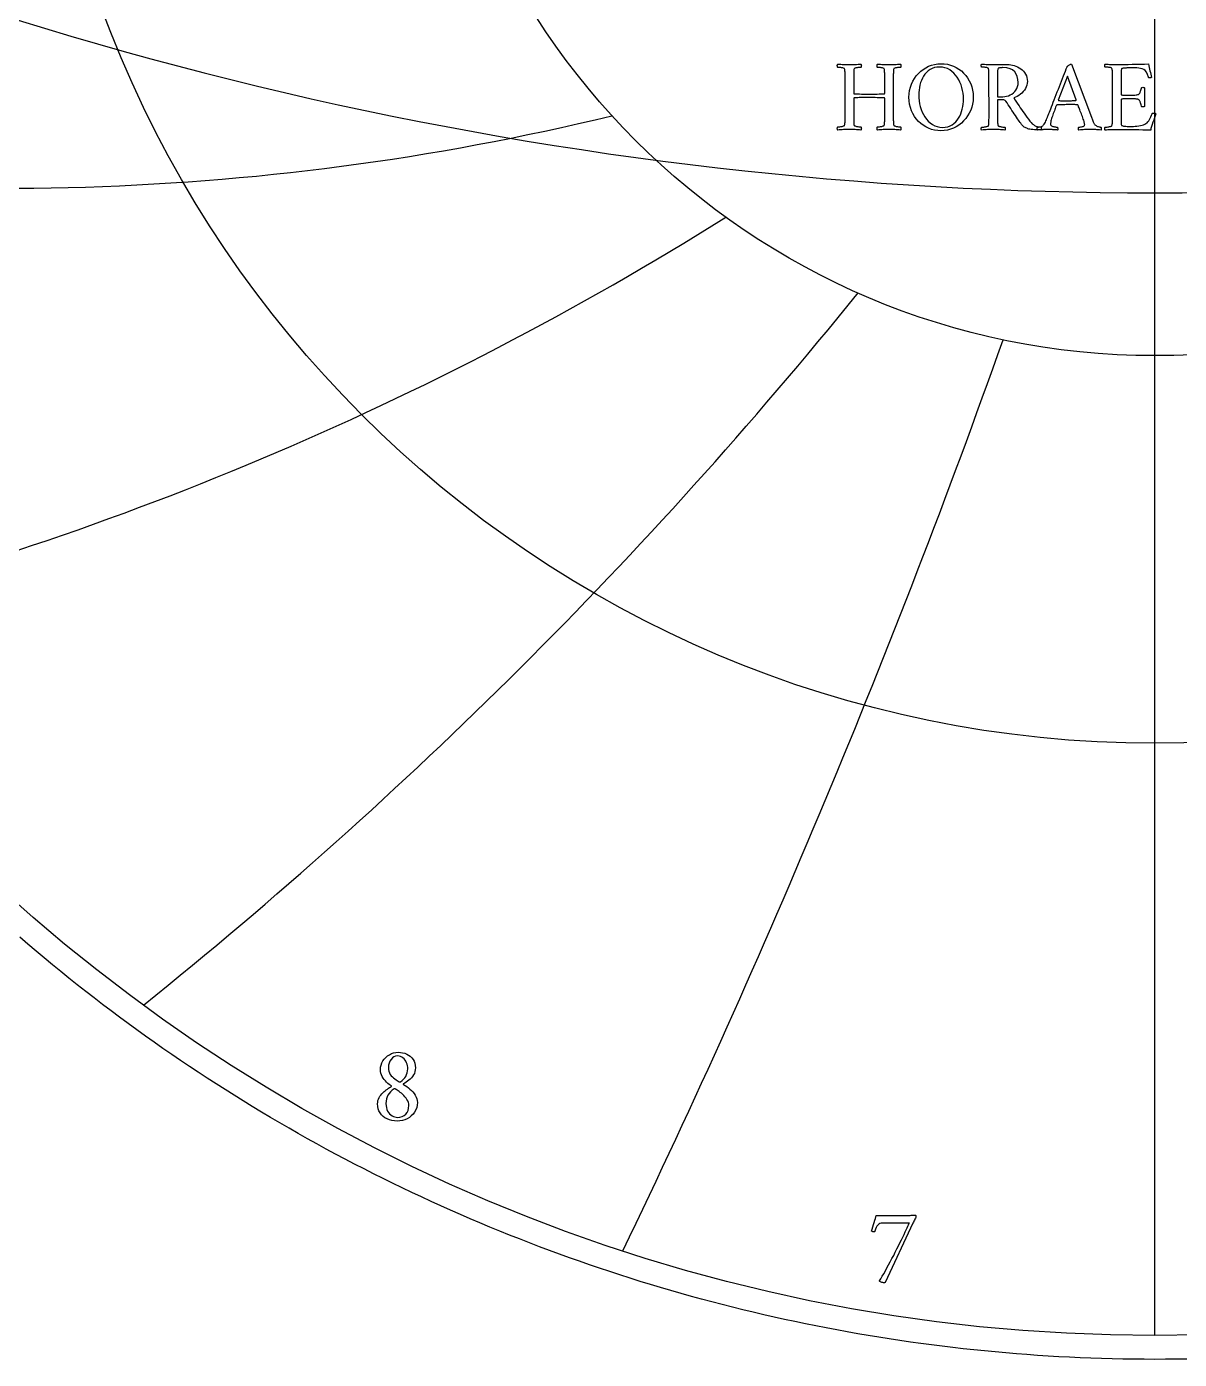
# Model space of a CAD drawing. Header units: millimetres. Extents: x -55 to 55, y -55 to 56.
# Drawn here: x -35.55 to 0.77, y -54.75 to -12.78 of the extents above; entities that cross this region are included whole.
import ezdxf

# ---------------------------------------------------------------- set-up
doc = ezdxf.new("R2010")
doc.units = ezdxf.units.MM
for name, color, linetype in [('CUT_OUTER', 1, 'Continuous'), ('ENGRAVE', 7, 'Continuous'), ('ENGRAVE_FINE', 8, 'Continuous'), ('TEXT', 5, 'Continuous')]:
    doc.layers.add(name, color=color, linetype=linetype)

msp = doc.modelspace()

# ---------------------------------------------------------------- linework, layer by layer
at = {"layer": 'CUT_OUTER'}
msp.add_lwpolyline([(1.0078, -54.7407), (0.6719, -54.7459), (0.3359, -54.749), (0, -54.75), (-0.3359, -54.749), (-0.6719, -54.7459), (-1.0078, -54.7407), (-1.3436, -54.7335), (-1.6794, -54.7242), (-2.0152, -54.7129), (-2.3509, -54.6995), (-2.6865, -54.6841), (-3.0219, -54.6665), (-3.3573, -54.647), (-3.6926, -54.6253), (-4.0277, -54.6017), (-4.3626, -54.5759), (-4.6974, -54.5481), (-5.032, -54.5183), (-5.3664, -54.4864), (-5.7007, -54.4524), (-6.0347, -54.4164), (-6.3684, -54.3784), (-6.702, -54.3383), (-7.0353, -54.2961), (-7.3683, -54.2519), (-7.701, -54.2057), (-8.0335, -54.1574), (-8.3656, -54.1071), (-8.6975, -54.0548), (-9.029, -54.0004), (-9.3602, -53.944), (-9.691, -53.8855), (-10.0214, -53.825), (-10.3515, -53.7625), (-10.6812, -53.698), (-11.0105, -53.6314), (-11.3393, -53.5629), (-11.6678, -53.4923), (-11.9958, -53.4197), (-12.3233, -53.3451), (-12.6504, -53.2685), (-12.977, -53.1898), (-13.3032, -53.1092), (-13.6288, -53.0266), (-13.9539, -52.942), (-14.2785, -52.8553), (-14.6025, -52.7667), (-14.926, -52.6761), (-15.249, -52.5836), (-15.5713, -52.489), (-15.8931, -52.3925), (-16.2143, -52.294), (-16.5348, -52.1935), (-16.8548, -52.0911), (-17.1741, -51.9867), (-17.4927, -51.8803), (-17.8107, -51.772), (-18.1281, -51.6617), (-18.4447, -51.5495), (-18.7607, -51.4354), (-19.0759, -51.3193), (-19.3905, -51.2013), (-19.7043, -51.0814), (-20.0173, -50.9595), (-20.3296, -50.8357), (-20.6412, -50.71), (-20.9519, -50.5824), (-21.2619, -50.4529), (-21.5711, -50.3215), (-21.8794, -50.1882), (-22.187, -50.053), (-22.4937, -49.9159), (-22.7995, -49.7769), (-23.1045, -49.6361), (-23.4086, -49.4934), (-23.7119, -49.3488), (-24.0142, -49.2024), (-24.3157, -49.0542), (-24.6162, -48.904), (-24.9158, -48.7521), (-25.2145, -48.5983), (-25.5122, -48.4426), (-25.809, -48.2852), (-26.1048, -48.1259), (-26.3996, -47.9648), (-26.6934, -47.802), (-26.9862, -47.6373), (-27.278, -47.4708), (-27.5687, -47.3025), (-27.8585, -47.1325), (-28.1471, -46.9606), (-28.4347, -46.787), (-28.7213, -46.6117), (-29.0067, -46.4346), (-29.2911, -46.2557), (-29.5744, -46.0751), (-29.8565, -45.8928), (-30.1376, -45.7087), (-30.4175, -45.523), (-30.6962, -45.3355), (-30.9738, -45.1463), (-31.2502, -44.9554), (-31.5255, -44.7628), (-31.7996, -44.5685), (-32.0724, -44.3725), (-32.3441, -44.1749), (-32.6145, -43.9756), (-32.8838, -43.7747), (-33.1517, -43.5721), (-33.4185, -43.3678), (-33.6839, -43.162), (-33.9481, -42.9545), (-34.2111, -42.7454), (-34.4727, -42.5346), (-34.733, -42.3223), (-34.9921, -42.1084), (-35.2498, -41.8929), (-35.5062, -41.6758), (-35.7612, -41.4572)], dxfattribs=at)
at = {"layer": 'ENGRAVE'}
for points in [[(0, -54), (0, 54)], [(0, -54), (0, -23.1383)]]:
    msp.add_lwpolyline(points, dxfattribs=at)
for radius in [54, 35.3478, 23.1383]:
    msp.add_circle((0, 0), radius, dxfattribs=at)
for centre, radius, start, end in [((-36.1371, 62.5913), 80.4551, 259.026824, 283.6824), ((-67.9106, 67.9106), 102.3385, 283.613701, 302.105382), ((-124.4589, 71.8564), 147.996, 308.729876, 321.057664), ((-277.2301, 74.2836), 289.1782, 334.253386, 340.41728)]:
    msp.add_arc(centre, radius, start, end, dxfattribs=at)
at = {"layer": 'ENGRAVE_FINE'}
msp.add_arc((0, 102.5834), 120.594, 243.541053, 296.458947, dxfattribs=at)
at = {"layer": 'TEXT'}
for points in [[(-9.6222, -13.972), (-9.5762, -13.9717), (-9.5307, -13.9708), (-9.4859, -13.9693), (-9.4417, -13.9672), (-9.3973, -13.9649), (-9.3519, -13.9628), (-9.3055, -13.9609), (-9.2581, -13.9592), (-9.2526, -13.9671), (-9.2489, -13.978), (-9.247, -13.9918), (-9.2469, -14.0087), (-9.2482, -14.0256), (-9.2505, -14.0394), (-9.2538, -14.0503), (-9.2581, -14.0582), (-9.2697, -14.0585), (-9.2852, -14.0594), (-9.3048, -14.0609), (-9.3284, -14.063), (-9.3535, -14.0657), (-9.3779, -14.069), (-9.4014, -14.0729), (-9.4242, -14.0774), (-9.4441, -14.0828), (-9.4593, -14.0893), (-9.4697, -14.0971), (-9.4753, -14.1061), (-9.4795, -14.1233), (-9.4828, -14.1428), (-9.4851, -14.1648), (-9.4864, -14.1891), (-9.4871, -14.2153), (-9.4876, -14.2426), (-9.4879, -14.2712), (-9.488, -14.3009), (-9.488, -14.3057), (-9.488, -14.3105), (-9.488, -14.3153), (-9.488, -14.3201), (-9.488, -14.3249), (-9.488, -14.3297), (-9.488, -14.3345), (-9.488, -14.3392), (-9.488, -14.8853), (-9.4878, -14.8868), (-9.4872, -14.8881), (-9.4862, -14.8892), (-9.4848, -14.8901), (-9.4834, -14.8908), (-9.4824, -14.8913), (-9.4818, -14.8916), (-9.4816, -14.8917), (-9.4238, -14.8933), (-9.3651, -14.8949), (-9.3056, -14.8965), (-9.2453, -14.8981), (-9.184, -14.8995), (-9.1216, -14.9005), (-9.0579, -14.9011), (-8.993, -14.9013), (-8.936, -14.9011), (-8.8769, -14.9005), (-8.8155, -14.8995), (-8.7519, -14.8981), (-8.6887, -14.8965), (-8.6286, -14.8949), (-8.5714, -14.8933), (-8.5172, -14.8917), (-8.517, -14.8915), (-8.5164, -14.8909), (-8.5154, -14.8899), (-8.514, -14.8885), (-8.5126, -14.8869), (-8.5116, -14.8853), (-8.511, -14.8837), (-8.5108, -14.8821), (-8.5108, -14.3392), (-8.5109, -14.3046), (-8.5112, -14.271), (-8.5117, -14.2383), (-8.5124, -14.2067), (-8.5139, -14.1771), (-8.5168, -14.1504), (-8.5211, -14.1268), (-8.5268, -14.1061), (-8.5311, -14.0971), (-8.5407, -14.0893), (-8.5558, -14.0828), (-8.5763, -14.0774), (-8.5996, -14.0729), (-8.6234, -14.069), (-8.6475, -14.0657), (-8.6721, -14.063), (-8.6949, -14.0609), (-8.714, -14.0594), (-8.7293, -14.0585), (-8.7407, -14.0582), (-8.745, -14.0503), (-8.7483, -14.0394), (-8.7506, -14.0256), (-8.7519, -14.0087), (-8.7518, -13.9918), (-8.7499, -13.978), (-8.7462, -13.9671), (-8.7407, -13.9592), (-8.6931, -13.9609), (-8.6461, -13.9628), (-8.5997, -13.9649), (-8.5539, -13.9672), (-8.5085, -13.9693), (-8.4633, -13.9708), (-8.4183, -13.9717), (-8.3735, -13.972), (-8.3275, -13.9717), (-8.2821, -13.9708), (-8.2373, -13.9693), (-8.193, -13.9672), (-8.1486, -13.9649), (-8.1032, -13.9628), (-8.0568, -13.9609), (-8.0094, -13.9592), (-8.0039, -13.9671), (-8.0002, -13.978), (-7.9983, -13.9918), (-7.9982, -14.0087), (-7.9995, -14.0256), (-8.0018, -14.0394), (-8.0051, -14.0503), (-8.0094, -14.0582), (-8.0209, -14.0585), (-8.0362, -14.0594), (-8.0552, -14.0609), (-8.0781, -14.063), (-8.1025, -14.0657), (-8.1264, -14.069), (-8.1496, -14.0729), (-8.1723, -14.0774), (-8.1922, -14.0828), (-8.2074, -14.0893), (-8.2178, -14.0971), (-8.2234, -14.1061), (-8.2291, -14.1268), (-8.2334, -14.1504), (-8.2363, -14.1771), (-8.2378, -14.2067), (-8.2385, -14.2383), (-8.239, -14.271), (-8.2393, -14.3046), (-8.2394, -14.3392), (-8.2394, -15.6518), (-8.2393, -15.6863), (-8.239, -15.7197), (-8.2385, -15.7518), (-8.2378, -15.7827), (-8.2363, -15.8117), (-8.2334, -15.8378), (-8.2291, -15.8612), (-8.2234, -15.8817), (-8.2178, -15.8895), (-8.2074, -15.8969), (-8.1922, -15.9039), (-8.1723, -15.9105), (-8.1496, -15.9164), (-8.1264, -15.9212), (-8.1025, -15.9251), (-8.0781, -15.928), (-8.0552, -15.9301), (-8.0362, -15.9316), (-8.0209, -15.9325), (-8.0094, -15.9328), (-8.0051, -15.9407), (-8.0018, -15.9516), (-7.9995, -15.9655), (-7.9982, -15.9823), (-7.9983, -15.9992), (-8.0002, -16.0131), (-8.0039, -16.0239), (-8.0094, -16.0318), (-8.0568, -16.0287), (-8.1032, -16.0258), (-8.1486, -16.0231), (-8.193, -16.0206), (-8.2373, -16.0185), (-8.2821, -16.0171), (-8.3275, -16.0162), (-8.3735, -16.0159), (-8.4183, -16.0162), (-8.4633, -16.0171), (-8.5085, -16.0185), (-8.5539, -16.0206), (-8.5997, -16.0231), (-8.6461, -16.0258), (-8.6931, -16.0287), (-8.7407, -16.0318), (-8.7462, -16.0239), (-8.7499, -16.0131), (-8.7518, -15.9992), (-8.7519, -15.9823), (-8.7506, -15.9655), (-8.7483, -15.9516), (-8.745, -15.9407), (-8.7407, -15.9328), (-8.7293, -15.9325), (-8.714, -15.9316), (-8.6949, -15.9301), (-8.6721, -15.928), (-8.6475, -15.9251), (-8.6234, -15.9212), (-8.5996, -15.9164), (-8.5763, -15.9105), (-8.5558, -15.9039), (-8.5407, -15.8969), (-8.5311, -15.8895), (-8.5268, -15.8817), (-8.5211, -15.8612), (-8.5168, -15.8378), (-8.5139, -15.8117), (-8.5124, -15.7827), (-8.5117, -15.7518), (-8.5112, -15.7197), (-8.5109, -15.6863), (-8.5108, -15.6518), (-8.5108, -15.0322), (-8.511, -15.0293), (-8.5116, -15.0271), (-8.5126, -15.0254), (-8.514, -15.0243), (-8.5154, -15.0236), (-8.5164, -15.0231), (-8.517, -15.0228), (-8.5172, -15.0227), (-8.5724, -15.021), (-8.6294, -15.0191), (-8.6881, -15.017), (-8.7487, -15.0147), (-8.8101, -15.0126), (-8.8713, -15.0111), (-8.9323, -15.0102), (-8.993, -15.0099), (-9.0944, -15.0101), (-9.1815, -15.0107), (-9.2541, -15.0117), (-9.3124, -15.0131), (-9.3591, -15.0147), (-9.397, -15.0163), (-9.4262, -15.0179), (-9.4465, -15.0195), (-9.4609, -15.0211), (-9.4721, -15.0227), (-9.48, -15.0243), (-9.4848, -15.0259), (-9.4862, -15.0274), (-9.4872, -15.0286), (-9.4878, -15.0297), (-9.488, -15.0306), (-9.488, -15.0313), (-9.488, -15.0318), (-9.488, -15.0321), (-9.488, -15.0322), (-9.488, -15.6518), (-9.488, -15.6566), (-9.488, -15.6614), (-9.488, -15.6662), (-9.488, -15.671), (-9.488, -15.6757), (-9.488, -15.6805), (-9.488, -15.6853), (-9.488, -15.6901), (-9.4879, -15.7198), (-9.4876, -15.748), (-9.4871, -15.7748), (-9.4864, -15.8003), (-9.4851, -15.8239), (-9.4828, -15.8454), (-9.4795, -15.8647), (-9.4753, -15.8817), (-9.4697, -15.8895), (-9.4593, -15.8969), (-9.4441, -15.9039), (-9.4242, -15.9105), (-9.4014, -15.9164), (-9.3779, -15.9212), (-9.3535, -15.9251), (-9.3284, -15.928), (-9.3048, -15.9301), (-9.2852, -15.9316), (-9.2697, -15.9325), (-9.2581, -15.9328), (-9.2538, -15.9407), (-9.2505, -15.9516), (-9.2482, -15.9655), (-9.2469, -15.9823), (-9.247, -15.9992), (-9.2489, -16.0131), (-9.2526, -16.0239), (-9.2581, -16.0318), (-9.3055, -16.0287), (-9.3519, -16.0258), (-9.3973, -16.0231), (-9.4417, -16.0206), (-9.4859, -16.0185), (-9.5307, -16.0171), (-9.5762, -16.0162), (-9.6222, -16.0159), (-9.6671, -16.0162), (-9.7124, -16.0171), (-9.7581, -16.0185), (-9.8042, -16.0206), (-9.8507, -16.0231), (-9.8976, -16.0258), (-9.9449, -16.0287), (-9.9926, -16.0318), (-9.9981, -16.0239), (-10.0018, -16.0131), (-10.0037, -15.9992), (-10.0038, -15.9823), (-10.0025, -15.9655), (-10.0002, -15.9516), (-9.9969, -15.9407), (-9.9926, -15.9328), (-9.981, -15.9325), (-9.9655, -15.9316), (-9.9459, -15.9301), (-9.9224, -15.928), (-9.8971, -15.9251), (-9.8725, -15.9212), (-9.8484, -15.9164), (-9.825, -15.9105), (-9.8045, -15.9039), (-9.7894, -15.8969), (-9.7797, -15.8895), (-9.7755, -15.8817), (-9.7698, -15.8612), (-9.7655, -15.8378), (-9.7626, -15.8117), (-9.7611, -15.7827), (-9.7604, -15.7518), (-9.7599, -15.7197), (-9.7596, -15.6863), (-9.7595, -15.6518), (-9.7595, -14.3392), (-9.7596, -14.3046), (-9.7599, -14.271), (-9.7604, -14.2383), (-9.7611, -14.2067), (-9.7626, -14.1771), (-9.7655, -14.1504), (-9.7698, -14.1268), (-9.7755, -14.1061), (-9.7797, -14.0971), (-9.7894, -14.0893), (-9.8045, -14.0828), (-9.825, -14.0774), (-9.8484, -14.0729), (-9.8725, -14.069), (-9.8971, -14.0657), (-9.9224, -14.063), (-9.9459, -14.0609), (-9.9655, -14.0594), (-9.981, -14.0585), (-9.9926, -14.0582), (-9.9969, -14.0503), (-10.0002, -14.0394), (-10.0025, -14.0256), (-10.0038, -14.0087), (-10.0037, -13.9918), (-10.0018, -13.978), (-9.9981, -13.9671), (-9.9926, -13.9592), (-9.9449, -13.9609), (-9.8976, -13.9628), (-9.8507, -13.9649), (-9.8042, -13.9672), (-9.7581, -13.9693), (-9.7124, -13.9708), (-9.6671, -13.9717), (-9.6222, -13.972)], [(-6.7384, -13.9432), (-6.6361, -13.948), (-6.5368, -13.9624), (-6.4405, -13.9864), (-6.3472, -14.0199), (-6.2581, -14.0623), (-6.1743, -14.1129), (-6.096, -14.1717), (-6.023, -14.2386), (-5.9565, -14.3129), (-5.8973, -14.3935), (-5.8455, -14.4806), (-5.8011, -14.574), (-5.7655, -14.6731), (-5.74, -14.7772), (-5.7247, -14.8862), (-5.7196, -15.0003), (-5.7247, -15.1086), (-5.74, -15.2131), (-5.7655, -15.3138), (-5.8011, -15.4107), (-5.8455, -15.5029), (-5.8973, -15.5895), (-5.9565, -15.6706), (-6.023, -15.746), (-6.096, -15.8147), (-6.1743, -15.8753), (-6.2581, -15.928), (-6.3472, -15.9727), (-6.4405, -16.0084), (-6.5368, -16.0338), (-6.6361, -16.0491), (-6.7384, -16.0542), (-6.8393, -16.0494), (-6.9376, -16.035), (-7.0333, -16.0111), (-7.1264, -15.9775), (-7.2154, -15.9351), (-7.2989, -15.8845), (-7.3767, -15.8257), (-7.449, -15.7588), (-7.5147, -15.6845), (-7.5731, -15.6039), (-7.6241, -15.5169), (-7.6677, -15.4235), (-7.7026, -15.3246), (-7.7276, -15.2211), (-7.7426, -15.113), (-7.7475, -15.0003), (-7.7426, -14.8919), (-7.7276, -14.7871), (-7.7026, -14.6859), (-7.6677, -14.5883), (-7.6241, -14.4954), (-7.5731, -14.4083), (-7.5147, -14.327), (-7.449, -14.2514), (-7.3767, -14.1828), (-7.2989, -14.1221), (-7.2154, -14.0694), (-7.1264, -14.0247), (-7.0333, -13.989), (-6.9376, -13.9636), (-6.8393, -13.9483), (-6.7384, -13.9432)], [(-6.7831, -14.0486), (-6.8677, -14.0535), (-6.946, -14.0682), (-7.0178, -14.0926), (-7.0833, -14.1269), (-7.1427, -14.1691), (-7.1963, -14.2175), (-7.2441, -14.2721), (-7.2861, -14.3329), (-7.3226, -14.3985), (-7.3539, -14.4678), (-7.3801, -14.5406), (-7.401, -14.6171), (-7.4171, -14.6953), (-7.4286, -14.7736), (-7.4355, -14.8518), (-7.4378, -14.93), (-7.4347, -15.021), (-7.4254, -15.1117), (-7.4099, -15.2022), (-7.3883, -15.2925), (-7.3606, -15.3807), (-7.3272, -15.465), (-7.288, -15.5452), (-7.243, -15.6215), (-7.1924, -15.692), (-7.1364, -15.7552), (-7.075, -15.811), (-7.0082, -15.8594), (-6.9361, -15.8985), (-6.8585, -15.9264), (-6.7756, -15.9432), (-6.6873, -15.9488), (-6.6027, -15.9439), (-6.5244, -15.9292), (-6.4526, -15.9048), (-6.3871, -15.8705), (-6.3276, -15.8281), (-6.2737, -15.7791), (-6.2254, -15.7235), (-6.1827, -15.6614), (-6.1455, -15.5942), (-6.1136, -15.5236), (-6.0872, -15.4497), (-6.0661, -15.3724), (-6.0501, -15.2934), (-6.0386, -15.2147), (-6.0317, -15.1361), (-6.0294, -15.0578), (-6.0325, -14.967), (-6.0418, -14.8766), (-6.0573, -14.7865), (-6.0789, -14.6969), (-6.1067, -14.6095), (-6.1404, -14.5261), (-6.1801, -14.4466), (-6.2258, -14.3712), (-6.2771, -14.3014), (-6.3336, -14.239), (-6.3953, -14.1841), (-6.4621, -14.1365), (-6.5343, -14.098), (-6.6118, -14.0706), (-6.6948, -14.0541), (-6.7831, -14.0486)], [(-4.6466, -13.9656), (-4.5935, -13.9678), (-4.5396, -13.9744), (-4.4849, -13.9854), (-4.4295, -14.0007), (-4.3747, -14.0203), (-4.3221, -14.0438), (-4.2717, -14.0714), (-4.2235, -14.1029), (-4.1787, -14.1385), (-4.1384, -14.1784), (-4.1028, -14.2224), (-4.0718, -14.2706), (-4.0466, -14.323), (-4.0287, -14.3796), (-4.0179, -14.4403), (-4.0143, -14.5053), (-4.0182, -14.5608), (-4.0299, -14.6155), (-4.0493, -14.6694), (-4.0766, -14.7225), (-4.1099, -14.7736), (-4.1476, -14.8215), (-4.1897, -14.8662), (-4.2362, -14.9077), (-4.2854, -14.9448), (-4.3356, -14.9764), (-4.3868, -15.0023), (-4.439, -15.0227), (-4.3979, -15.0899), (-4.3576, -15.1544), (-4.3181, -15.2161), (-4.2794, -15.275), (-4.2406, -15.3323), (-4.2011, -15.3895), (-4.1608, -15.4465), (-4.1197, -15.5033), (-4.077, -15.5615), (-4.0319, -15.6226), (-3.9844, -15.6868), (-3.9345, -15.754), (-3.9002, -15.7959), (-3.8646, -15.8322), (-3.8276, -15.863), (-3.7891, -15.8881), (-3.7469, -15.9083), (-3.6985, -15.924), (-3.6439, -15.9354), (-3.5832, -15.9424), (-3.578, -15.9502), (-3.5752, -15.9608), (-3.5748, -15.9741), (-3.5768, -15.9903), (-3.5798, -16.0061), (-3.5824, -16.0182), (-3.5846, -16.0268), (-3.5864, -16.0318), (-3.6613, -16.0311), (-3.7297, -16.029), (-3.7914, -16.0255), (-3.8466, -16.0206), (-3.895, -16.0148), (-3.9364, -16.0083), (-3.9709, -16.0012), (-3.9983, -15.9935), (-4.0159, -15.9862), (-4.0366, -15.9771), (-4.0606, -15.9663), (-4.0877, -15.9536), (-4.1163, -15.9373), (-4.1444, -15.9157), (-4.1722, -15.8886), (-4.1995, -15.8562), (-4.2111, -15.8404), (-4.2267, -15.8187), (-4.2462, -15.7909), (-4.2698, -15.7572), (-4.2965, -15.7185), (-4.3257, -15.6757), (-4.3572, -15.629), (-4.3911, -15.5783), (-4.4269, -15.5247), (-4.4638, -15.4694), (-4.5019, -15.4122), (-4.5412, -15.3532), (-4.5807, -15.2936), (-4.6195, -15.2346), (-4.6574, -15.1763), (-4.6945, -15.1185), (-4.7101, -15.1017), (-4.7312, -15.0897), (-4.758, -15.0825), (-4.7903, -15.0801), (-4.9532, -15.0801), (-4.9532, -15.6614), (-4.9532, -15.6662), (-4.9532, -15.671), (-4.9532, -15.6757), (-4.9532, -15.6805), (-4.9532, -15.6853), (-4.9532, -15.6901), (-4.9532, -15.6949), (-4.9532, -15.6997), (-4.9531, -15.7293), (-4.9528, -15.7576), (-4.9523, -15.7844), (-4.9516, -15.8099), (-4.9503, -15.8335), (-4.948, -15.855), (-4.9447, -15.8742), (-4.9404, -15.8913), (-4.9348, -15.8991), (-4.9245, -15.9065), (-4.9093, -15.9135), (-4.8893, -15.92), (-4.8666, -15.9259), (-4.843, -15.9308), (-4.8187, -15.9347), (-4.7935, -15.9376), (-4.77, -15.9397), (-4.7504, -15.9412), (-4.7348, -15.9421), (-4.7233, -15.9424), (-4.719, -15.95), (-4.7157, -15.96), (-4.7134, -15.9723), (-4.7121, -15.9871), (-4.7122, -16.0019), (-4.7141, -16.0143), (-4.7178, -16.0242), (-4.7233, -16.0318), (-4.7707, -16.0287), (-4.8171, -16.0258), (-4.8625, -16.0231), (-4.9069, -16.0206), (-4.9511, -16.0185), (-4.9959, -16.0171), (-5.0413, -16.0162), (-5.0873, -16.0159), (-5.1322, -16.0162), (-5.1775, -16.0171), (-5.2232, -16.0185), (-5.2694, -16.0206), (-5.3159, -16.0231), (-5.3628, -16.0258), (-5.4101, -16.0287), (-5.4578, -16.0318), (-5.4633, -16.0242), (-5.467, -16.0143), (-5.4689, -16.0019), (-5.469, -15.9871), (-5.4677, -15.9723), (-5.4654, -15.96), (-5.4621, -15.95), (-5.4578, -15.9424), (-5.4462, -15.9421), (-5.4306, -15.9412), (-5.4111, -15.9397), (-5.3875, -15.9376), (-5.3623, -15.9347), (-5.3376, -15.9308), (-5.3136, -15.9259), (-5.2901, -15.92), (-5.2697, -15.9135), (-5.2546, -15.9065), (-5.2449, -15.8991), (-5.2406, -15.8913), (-5.2349, -15.8707), (-5.2306, -15.8474), (-5.2277, -15.8212), (-5.2262, -15.7923), (-5.2255, -15.7614), (-5.225, -15.7292), (-5.2247, -15.6959), (-5.2246, -15.6614), (-5.2278, -14.3297), (-5.2279, -14.295), (-5.2282, -14.2614), (-5.2287, -14.2288), (-5.2294, -14.1971), (-5.2309, -14.1675), (-5.2338, -14.1408), (-5.2381, -14.1172), (-5.2438, -14.0965), (-5.2481, -14.0875), (-5.2578, -14.0798), (-5.2728, -14.0732), (-5.2933, -14.0678), (-5.3167, -14.0633), (-5.3404, -14.0594), (-5.3646, -14.0561), (-5.3891, -14.0534), (-5.412, -14.0513), (-5.431, -14.0498), (-5.4463, -14.0489), (-5.4578, -14.0486), (-5.4621, -14.041), (-5.4654, -14.0311), (-5.4677, -14.0187), (-5.469, -14.0039), (-5.4689, -13.9891), (-5.467, -13.9768), (-5.4633, -13.9668), (-5.4578, -13.9592), (-5.4102, -13.9609), (-5.3632, -13.9628), (-5.3168, -13.9649), (-5.271, -13.9672), (-5.2255, -13.9693), (-5.1803, -13.9708), (-5.1353, -13.9717), (-5.0905, -13.972), (-5.0433, -13.9718), (-4.9943, -13.9712), (-4.9435, -13.9702), (-4.8909, -13.9688), (-4.8355, -13.9674), (-4.7764, -13.9664), (-4.7134, -13.9658), (-4.6466, -13.9656)], [(-4.3049, -14.534), (-4.3118, -14.4364), (-4.3324, -14.348), (-4.3669, -14.2688), (-4.4151, -14.1987), (-4.4795, -14.1414), (-4.5624, -14.1005), (-4.6639, -14.076), (-4.7839, -14.0678), (-4.8002, -14.068), (-4.8203, -14.0686), (-4.8441, -14.0696), (-4.8718, -14.071), (-4.8982, -14.0738), (-4.9185, -14.079), (-4.9325, -14.0866), (-4.9404, -14.0965), (-4.9461, -14.1134), (-4.9504, -14.1353), (-4.9533, -14.1621), (-4.9548, -14.1939), (-4.9555, -14.2284), (-4.956, -14.263), (-4.9563, -14.2978), (-4.9564, -14.3329), (-4.9532, -14.9843), (-4.7871, -14.9843), (-4.7272, -14.9808), (-4.6686, -14.9704), (-4.6114, -14.9529), (-4.5556, -14.9285), (-4.503, -14.8977), (-4.4554, -14.8614), (-4.4128, -14.8195), (-4.3752, -14.772), (-4.3444, -14.7194), (-4.3225, -14.6622), (-4.3093, -14.6004), (-4.3049, -14.534)], [(-3.366, -15.5879), (-3.3641, -15.583), (-3.3584, -15.5684), (-3.3489, -15.5439), (-3.3357, -15.5097), (-3.3192, -15.4671), (-3.3001, -15.4175), (-3.2785, -15.3609), (-3.2542, -15.2973), (-3.2278, -15.2283), (-3.1995, -15.1556), (-3.1695, -15.079), (-3.1377, -14.9987), (-3.1048, -14.9159), (-3.0718, -14.8318), (-3.0386, -14.7466), (-3.0051, -14.6602), (-2.9719, -14.5741), (-2.9393, -14.4897), (-2.9072, -14.4072), (-2.8758, -14.3265), (-2.8456, -14.249), (-2.8171, -14.1764), (-2.7905, -14.1085), (-2.7656, -14.0454), (-2.7573, -14.0323), (-2.7453, -14.0183), (-2.7294, -14.0035), (-2.7097, -13.988), (-2.6895, -13.974), (-2.6718, -13.964), (-2.6567, -13.958), (-2.6443, -13.956), (-2.6414, -13.9561), (-2.6391, -13.9564), (-2.6374, -13.9569), (-2.6363, -13.9576), (-2.6352, -13.9585), (-2.6335, -13.9596), (-2.6312, -13.9609), (-2.6283, -13.9624), (-1.9928, -15.6294), (-1.9614, -15.7117), (-1.9377, -15.7731), (-1.9215, -15.8139), (-1.9129, -15.8338), (-1.9031, -15.8508), (-1.8894, -15.8666), (-1.8719, -15.8811), (-1.8507, -15.8945), (-1.8275, -15.9064), (-1.8044, -15.9165), (-1.7812, -15.9247), (-1.758, -15.9312), (-1.737, -15.9361), (-1.7201, -15.9396), (-1.7075, -15.9417), (-1.699, -15.9424), (-1.6936, -15.9515), (-1.6902, -15.9628), (-1.6888, -15.9762), (-1.6894, -15.9919), (-1.691, -16.007), (-1.6926, -16.0186), (-1.6942, -16.0269), (-1.6958, -16.0318), (-1.7409, -16.0287), (-1.7836, -16.0258), (-1.8239, -16.0231), (-1.8618, -16.0206), (-1.9004, -16.0185), (-1.9425, -16.0171), (-1.9882, -16.0162), (-2.0375, -16.0159), (-2.0895, -16.0162), (-2.1369, -16.0171), (-2.1797, -16.0185), (-2.2179, -16.0206), (-2.2561, -16.0231), (-2.299, -16.0258), (-2.3464, -16.0287), (-2.3984, -16.0318), (-2.4038, -16.0242), (-2.4075, -16.0143), (-2.4094, -16.0019), (-2.4095, -15.9871), (-2.408, -15.9723), (-2.4051, -15.96), (-2.4008, -15.95), (-2.3952, -15.9424), (-2.3788, -15.9417), (-2.3584, -15.9396), (-2.3341, -15.9361), (-2.3057, -15.9312), (-2.2778, -15.9251), (-2.2546, -15.9181), (-2.2363, -15.91), (-2.2227, -15.9009), (-2.2171, -15.8933), (-2.2131, -15.8833), (-2.2107, -15.8709), (-2.2099, -15.8562), (-2.2112, -15.8393), (-2.2151, -15.8175), (-2.2216, -15.7906), (-2.2307, -15.7588), (-2.2418, -15.7233), (-2.2542, -15.6857), (-2.2681, -15.6459), (-2.2834, -15.6039), (-2.2994, -15.5611), (-2.3153, -15.5189), (-2.3313, -15.4772), (-2.3473, -15.4362), (-2.3625, -15.3973), (-2.3764, -15.362), (-2.3889, -15.3302), (-2.4, -15.3021), (-2.409, -15.279), (-2.4155, -15.2626), (-2.4194, -15.2527), (-2.4207, -15.2494), (-2.4211, -15.249), (-2.4223, -15.2478), (-2.4243, -15.2458), (-2.4271, -15.243), (-2.4303, -15.2402), (-2.4335, -15.2382), (-2.4367, -15.237), (-2.4399, -15.2366), (-2.4652, -15.2352), (-2.4934, -15.2342), (-2.5243, -15.2336), (-2.558, -15.2334), (-2.5926, -15.2334), (-2.6259, -15.2334), (-2.658, -15.2334), (-2.689, -15.2334), (-2.697, -15.2334), (-2.7049, -15.2334), (-2.7129, -15.2334), (-2.7209, -15.2334), (-2.7287, -15.2334), (-2.7361, -15.2334), (-2.7431, -15.2334), (-2.7496, -15.2334), (-2.7958, -15.2335), (-2.8383, -15.2338), (-2.8772, -15.2343), (-2.9125, -15.235), (-2.9484, -15.2361), (-2.9892, -15.2378), (-3.0347, -15.2401), (-3.085, -15.243), (-3.0868, -15.2433), (-3.089, -15.2442), (-3.0916, -15.2457), (-3.0945, -15.2478), (-3.0973, -15.2499), (-3.0993, -15.2514), (-3.1005, -15.2523), (-3.1009, -15.2526), (-3.1024, -15.2566), (-3.1069, -15.2686), (-3.1144, -15.2885), (-3.1249, -15.3165), (-3.1375, -15.3499), (-3.1512, -15.3863), (-3.1662, -15.4257), (-3.1824, -15.4682), (-3.1986, -15.5114), (-3.2139, -15.5532), (-3.2282, -15.5936), (-3.2415, -15.6326), (-3.2545, -15.671), (-3.265, -15.7061), (-3.2729, -15.738), (-3.2782, -15.7668), (-3.2817, -15.7925), (-3.2842, -15.8155), (-3.2857, -15.8356), (-3.2862, -15.853), (-3.2831, -15.8696), (-3.2738, -15.8845), (-3.2583, -15.8976), (-3.2367, -15.9089), (-3.2117, -15.9184), (-3.1864, -15.926), (-3.1606, -15.9319), (-3.1345, -15.936), (-3.1106, -15.9388), (-3.0918, -15.9408), (-3.0779, -15.942), (-3.069, -15.9424), (-3.066, -15.9473), (-3.0634, -15.9556), (-3.0612, -15.9673), (-3.0594, -15.9823), (-3.0584, -15.998), (-3.0586, -16.0115), (-3.06, -16.0227), (-3.0626, -16.0318), (-3.0919, -16.0302), (-3.1189, -16.0286), (-3.1437, -16.027), (-3.1664, -16.0254), (-3.188, -16.0238), (-3.2095, -16.0222), (-3.2311, -16.0206), (-3.2526, -16.019), (-3.2759, -16.0177), (-3.3025, -16.0167), (-3.3326, -16.0161), (-3.366, -16.0159), (-3.3997, -16.0161), (-3.4307, -16.0167), (-3.4588, -16.0177), (-3.4842, -16.019), (-3.5081, -16.0206), (-3.5321, -16.0222), (-3.556, -16.0238), (-3.58, -16.0254), (-3.6055, -16.027), (-3.6343, -16.0286), (-3.6662, -16.0302), (-3.7013, -16.0318), (-3.7041, -16.0269), (-3.7061, -16.0186), (-3.7073, -16.007), (-3.7077, -15.9919), (-3.7073, -15.9762), (-3.7061, -15.9628), (-3.7041, -15.9515), (-3.7013, -15.9424), (-3.6845, -15.9415), (-3.6626, -15.9388), (-3.6358, -15.9343), (-3.6039, -15.928), (-3.5725, -15.9197), (-3.5468, -15.9093), (-3.527, -15.8966), (-3.5129, -15.8817), (-3.4898, -15.8505), (-3.4686, -15.8175), (-3.4491, -15.7826), (-3.4315, -15.746), (-3.4148, -15.708), (-3.3983, -15.669), (-3.3821, -15.6289), (-3.366, -15.5879)], [(-1.1976, -13.972), (-1.0846, -13.9714), (-0.966, -13.9696), (-0.8419, -13.9666), (-0.7122, -13.9624), (-0.5804, -13.9582), (-0.4503, -13.9552), (-0.3218, -13.9534), (-0.1948, -13.9528), (-0.1862, -14.0107), (-0.1764, -14.0662), (-0.1655, -14.1193), (-0.1533, -14.17), (-0.1407, -14.2199), (-0.1285, -14.2706), (-0.1168, -14.3221), (-0.1054, -14.3744), (-0.1148, -14.3814), (-0.1269, -14.3863), (-0.1419, -14.3893), (-0.1597, -14.3903), (-0.178, -14.3889), (-0.1916, -14.3847), (-0.2004, -14.3778), (-0.2044, -14.368), (-0.2325, -14.2824), (-0.2659, -14.2139), (-0.3044, -14.1626), (-0.3481, -14.1285), (-0.3964, -14.1061), (-0.4487, -14.0901), (-0.505, -14.0806), (-0.5653, -14.0774), (-0.8335, -14.0774), (-0.8451, -14.0775), (-0.8607, -14.0778), (-0.8802, -14.0783), (-0.9038, -14.079), (-0.9289, -14.0801), (-0.9533, -14.0818), (-0.9768, -14.0841), (-0.9996, -14.087), (-1.0195, -14.0907), (-1.0347, -14.0957), (-1.0451, -14.1019), (-1.0507, -14.1093), (-1.055, -14.1265), (-1.0583, -14.146), (-1.0606, -14.168), (-1.0619, -14.1923), (-1.0626, -14.2181), (-1.0631, -14.2442), (-1.0634, -14.2708), (-1.0635, -14.2977), (-1.0635, -14.3083), (-1.0635, -14.3177), (-1.0635, -14.3259), (-1.0635, -14.3329), (-1.0635, -14.9141), (-1.0609, -14.9199), (-1.0531, -14.9245), (-1.0401, -14.9279), (-1.0219, -14.93), (-1.0006, -14.9314), (-0.978, -14.9324), (-0.9543, -14.933), (-0.9293, -14.9332), (-0.7665, -14.9332), (-0.7137, -14.9328), (-0.6671, -14.9316), (-0.6266, -14.9296), (-0.5924, -14.9269), (-0.5634, -14.9227), (-0.5385, -14.9165), (-0.5179, -14.9083), (-0.5014, -14.8981), (-0.4878, -14.8855), (-0.4758, -14.8702), (-0.4655, -14.852), (-0.4567, -14.831), (-0.4485, -14.8067), (-0.4399, -14.7784), (-0.4309, -14.746), (-0.4215, -14.7097), (-0.4176, -14.6999), (-0.4088, -14.6929), (-0.3952, -14.6887), (-0.3768, -14.6873), (-0.3591, -14.6883), (-0.3441, -14.6913), (-0.3319, -14.6963), (-0.3225, -14.7033), (-0.3225, -15.2909), (-0.3305, -15.2965), (-0.3417, -15.3005), (-0.3561, -15.3029), (-0.3736, -15.3037), (-0.391, -15.3023), (-0.4048, -15.2981), (-0.415, -15.2911), (-0.4215, -15.2813), (-0.4322, -15.2397), (-0.4419, -15.2043), (-0.4506, -15.1751), (-0.4583, -15.152), (-0.4653, -15.1336), (-0.4718, -15.1185), (-0.478, -15.1065), (-0.4838, -15.0977), (-0.4897, -15.0908), (-0.4962, -15.0845), (-0.5033, -15.0788), (-0.511, -15.0738), (-0.5215, -15.0679), (-0.5373, -15.063), (-0.5583, -15.0591), (-0.5844, -15.0562), (-0.6139, -15.054), (-0.6447, -15.0522), (-0.6769, -15.0508), (-0.7106, -15.0498), (-0.7444, -15.0491), (-0.7772, -15.0486), (-0.8091, -15.0483), (-0.8399, -15.0482), (-0.8614, -15.0483), (-0.8842, -15.0486), (-0.9085, -15.0491), (-0.9341, -15.0498), (-0.9596, -15.0508), (-0.9832, -15.0522), (-1.0051, -15.054), (-1.0251, -15.0562), (-1.0419, -15.0593), (-1.0539, -15.0638), (-1.0611, -15.0697), (-1.0635, -15.077), (-1.0635, -15.671), (-1.0635, -15.6745), (-1.0635, -15.6789), (-1.0635, -15.6841), (-1.0635, -15.6901), (-1.0634, -15.7141), (-1.0631, -15.7412), (-1.0626, -15.7715), (-1.0619, -15.8051), (-1.0604, -15.8364), (-1.0575, -15.8602), (-1.0532, -15.8763), (-1.0475, -15.8849), (-1.0306, -15.895), (-1.012, -15.9029), (-0.9915, -15.9086), (-0.9692, -15.9121), (-0.9428, -15.9142), (-0.9098, -15.9157), (-0.8701, -15.9166), (-0.8239, -15.9169), (-0.6738, -15.9169), (-0.6182, -15.9155), (-0.5629, -15.9113), (-0.508, -15.9043), (-0.4535, -15.8945), (-0.402, -15.8821), (-0.3561, -15.8674), (-0.3158, -15.8502), (-0.281, -15.8306), (-0.2463, -15.8058), (-0.2156, -15.7759), (-0.1888, -15.7411), (-0.1661, -15.7013), (-0.1455, -15.6581), (-0.1253, -15.6131), (-0.1056, -15.5663), (-0.0862, -15.5177), (-0.081, -15.5093), (-0.0719, -15.5033), (-0.0587, -15.4997), (-0.0415, -15.4985), (-0.0152, -15.4997), (0.0064, -15.5033), (0.0232, -15.5093), (0.0351, -15.5177), (0.0123, -15.5825), (-0.0116, -15.6494), (-0.0364, -15.7183), (-0.0623, -15.7891), (-0.0863, -15.8584), (-0.1058, -15.9224), (-0.1207, -15.9813), (-0.1309, -16.035), (-0.2569, -16.0346), (-0.3824, -16.0334), (-0.5076, -16.0314), (-0.6323, -16.0286), (-0.7609, -16.0258), (-0.8974, -16.0238), (-1.0419, -16.0226), (-1.1944, -16.0222), (-1.2473, -16.0225), (-1.2974, -16.0234), (-1.3447, -16.0249), (-1.3892, -16.027), (-1.4327, -16.0291), (-1.477, -16.0306), (-1.5221, -16.0315), (-1.568, -16.0318), (-1.5735, -16.0242), (-1.5772, -16.0143), (-1.5791, -16.0019), (-1.5792, -15.9871), (-1.5779, -15.9723), (-1.5756, -15.96), (-1.5723, -15.95), (-1.568, -15.9424), (-1.5565, -15.9421), (-1.5409, -15.9412), (-1.5213, -15.9397), (-1.4978, -15.9376), (-1.4725, -15.9347), (-1.4479, -15.9308), (-1.4238, -15.9259), (-1.4004, -15.92), (-1.3799, -15.9135), (-1.3648, -15.9065), (-1.3552, -15.8991), (-1.3509, -15.8913), (-1.3452, -15.8707), (-1.3409, -15.8474), (-1.338, -15.8212), (-1.3365, -15.7923), (-1.3358, -15.7614), (-1.3353, -15.7292), (-1.335, -15.6959), (-1.3349, -15.6614), (-1.3349, -14.3297), (-1.335, -14.295), (-1.3353, -14.2614), (-1.3358, -14.2288), (-1.3365, -14.1971), (-1.338, -14.1675), (-1.3409, -14.1408), (-1.3452, -14.1172), (-1.3509, -14.0965), (-1.3552, -14.0875), (-1.3648, -14.0798), (-1.3799, -14.0732), (-1.4004, -14.0678), (-1.4238, -14.0633), (-1.4479, -14.0594), (-1.4725, -14.0561), (-1.4978, -14.0534), (-1.5213, -14.0513), (-1.5409, -14.0498), (-1.5565, -14.0489), (-1.568, -14.0486), (-1.5723, -14.041), (-1.5756, -14.0311), (-1.5779, -14.0187), (-1.5792, -14.0039), (-1.5791, -13.9891), (-1.5772, -13.9768), (-1.5735, -13.9668), (-1.568, -13.9592), (-1.5203, -13.9609), (-1.473, -13.9628), (-1.4261, -13.9649), (-1.3796, -13.9672), (-1.3335, -13.9693), (-1.2878, -13.9708), (-1.2425, -13.9717), (-1.1976, -13.972)], [(-2.756, -14.3329), (-3.0403, -15.0929), (-3.0402, -15.0933), (-3.0399, -15.0945), (-3.0394, -15.0965), (-3.0387, -15.0993), (-3.0378, -15.1021), (-3.0367, -15.1041), (-3.0354, -15.1053), (-3.0339, -15.1057), (-3.002, -15.1072), (-2.9672, -15.1085), (-2.9294, -15.1096), (-2.8886, -15.1105), (-2.8483, -15.1112), (-2.8123, -15.1117), (-2.7805, -15.112), (-2.7528, -15.1121), (-2.717, -15.1119), (-2.683, -15.1113), (-2.6507, -15.1103), (-2.6203, -15.1089), (-2.5901, -15.1073), (-2.5584, -15.1057), (-2.5254, -15.1041), (-2.491, -15.1025), (-2.4881, -15.102), (-2.4858, -15.1005), (-2.4841, -15.098), (-2.483, -15.0945), (-2.4823, -15.091), (-2.4818, -15.0885), (-2.4815, -15.087), (-2.4814, -15.0865)], [(-23.8443, -45.0775), (-23.7709, -45.0811), (-23.7008, -45.0919), (-23.6338, -45.11), (-23.5701, -45.1354), (-23.511, -45.1675), (-23.4581, -45.2061), (-23.4113, -45.251), (-23.3708, -45.3023), (-23.338, -45.3598), (-23.3146, -45.4232), (-23.3005, -45.4926), (-23.2958, -45.568), (-23.2997, -45.6306), (-23.3112, -45.6889), (-23.3303, -45.743), (-23.3571, -45.7928), (-23.3894, -45.8388), (-23.4249, -45.8814), (-23.4635, -45.9206), (-23.5053, -45.9563), (-23.5482, -45.9891), (-23.5901, -46.0193), (-23.6308, -46.047), (-23.6705, -46.0721), (-23.6795, -46.076), (-23.6825, -46.0807), (-23.6795, -46.0862), (-23.6705, -46.0926), (-23.6196, -46.122), (-23.5688, -46.1556), (-23.5182, -46.1935), (-23.4679, -46.2357), (-23.4197, -46.2812), (-23.3759, -46.3293), (-23.3363, -46.38), (-23.3009, -46.4332), (-23.2719, -46.4884), (-23.2511, -46.5448), (-23.2387, -46.6025), (-23.2345, -46.6615), (-23.2401, -46.7428), (-23.2567, -46.8199), (-23.2843, -46.8927), (-23.3231, -46.9612), (-23.3709, -47.0241), (-23.4257, -47.08), (-23.4876, -47.1289), (-23.5564, -47.1707), (-23.6302, -47.2043), (-23.7067, -47.2282), (-23.786, -47.2426), (-23.8681, -47.2474), (-23.9559, -47.2431), (-24.0389, -47.2303), (-24.1169, -47.209), (-24.19, -47.1792), (-24.2568, -47.1418), (-24.3156, -47.0975), (-24.3666, -47.0464), (-24.4097, -46.9885), (-24.444, -46.9248), (-24.4685, -46.8565), (-24.4832, -46.7835), (-24.4881, -46.7057), (-24.4851, -46.6525), (-24.4762, -46.6018), (-24.4613, -46.5537), (-24.4404, -46.5082), (-24.4151, -46.4652), (-24.3867, -46.4247), (-24.3555, -46.3868), (-24.3212, -46.3515), (-24.2853, -46.3187), (-24.2492, -46.2885), (-24.2129, -46.2608), (-24.1764, -46.2357), (-24.1414, -46.2129), (-24.1095, -46.1922), (-24.0809, -46.1737), (-24.0555, -46.1573), (-24.0504, -46.1524), (-24.0487, -46.1479), (-24.0504, -46.1439), (-24.0555, -46.1403), (-24.0903, -46.1176), (-24.1266, -46.0905), (-24.1644, -46.0588), (-24.2037, -46.0228), (-24.2422, -45.9828), (-24.2777, -45.9397), (-24.3103, -45.8934), (-24.3399, -45.8439), (-24.3645, -45.7915), (-24.3821, -45.7366), (-24.3926, -45.6791), (-24.3961, -45.6191), (-24.3913, -45.5488), (-24.377, -45.4811), (-24.353, -45.416), (-24.3195, -45.3534), (-24.2781, -45.2949), (-24.2305, -45.2422), (-24.1767, -45.1953), (-24.1168, -45.1541), (-24.0525, -45.1206), (-23.9856, -45.0966), (-23.9162, -45.0823), (-23.8443, -45.0775)], [(-23.8613, -45.1933), (-23.9187, -45.2001), (-23.9716, -45.2205), (-24.02, -45.2546), (-24.064, -45.3023), (-24.1005, -45.3593), (-24.1266, -45.4215), (-24.1422, -45.4888), (-24.1474, -45.5612), (-24.1437, -45.6217), (-24.1325, -45.6774), (-24.1139, -45.7282), (-24.0878, -45.7741), (-24.0566, -45.8155), (-24.0227, -45.8529), (-23.986, -45.8862), (-23.9465, -45.9154), (-23.9069, -45.9416), (-23.8698, -45.9657), (-23.8353, -45.9876), (-23.8034, -46.0074), (-23.7996, -46.0089), (-23.7949, -46.01), (-23.7893, -46.0106), (-23.783, -46.0108), (-23.7815, -46.0108), (-23.7804, -46.0108), (-23.7798, -46.0108), (-23.7795, -46.0108), (-23.7747, -46.0106), (-23.7702, -46.01), (-23.7661, -46.0089), (-23.7625, -46.0074), (-23.714, -45.9712), (-23.6705, -45.9308), (-23.6322, -45.8861), (-23.599, -45.8371), (-23.5722, -45.7839), (-23.553, -45.7264), (-23.5415, -45.6646), (-23.5377, -45.5986), (-23.5401, -45.5497), (-23.5475, -45.5016), (-23.5597, -45.4543), (-23.5769, -45.4079), (-23.5985, -45.3638), (-23.6241, -45.3236), (-23.6538, -45.2872), (-23.6876, -45.2546), (-23.7253, -45.2278), (-23.7668, -45.2086), (-23.8121, -45.1971), (-23.8613, -45.1933)], [(-23.8613, -47.1281), (-23.7837, -47.1218), (-23.7144, -47.1026), (-23.6534, -47.0707), (-23.6007, -47.026), (-23.5582, -46.9708), (-23.5279, -46.9076), (-23.5097, -46.8363), (-23.5036, -46.7568), (-23.5072, -46.7065), (-23.5181, -46.6576), (-23.5362, -46.6103), (-23.5615, -46.5644), (-23.5918, -46.5205), (-23.6246, -46.4792), (-23.6599, -46.4405), (-23.6978, -46.4043), (-23.7363, -46.371), (-23.7736, -46.3408), (-23.8096, -46.3139), (-23.8443, -46.2902), (-23.8751, -46.2701), (-23.8996, -46.2544), (-23.9177, -46.2429), (-23.9294, -46.2357), (-23.9358, -46.2327), (-23.9414, -46.2305), (-23.946, -46.2293), (-23.9499, -46.2288), (-23.9546, -46.2291), (-23.9584, -46.2297), (-23.9614, -46.2308), (-23.9635, -46.2322), (-24.027, -46.2763), (-24.0814, -46.3234), (-24.1267, -46.3734), (-24.1628, -46.4264), (-24.1903, -46.4841), (-24.21, -46.5482), (-24.2219, -46.6187), (-24.2258, -46.6955), (-24.2224, -46.7612), (-24.2122, -46.822), (-24.1951, -46.8779), (-24.1713, -46.9289), (-24.1422, -46.9745), (-24.1095, -47.0145), (-24.0732, -47.0486), (-24.0333, -47.077), (-23.9913, -47.0994), (-23.9486, -47.1154), (-23.9053, -47.125), (-23.8613, -47.1281)], [(-7.7749, -50.2169), (-7.7419, -50.2166), (-7.7076, -50.2157), (-7.6721, -50.2141), (-7.6352, -50.2118), (-7.6016, -50.2096), (-7.5756, -50.208), (-7.5573, -50.207), (-7.5467, -50.2067), (-7.5377, -50.2086), (-7.5313, -50.2144), (-7.5275, -50.224), (-7.5262, -50.2374), (-7.5281, -50.256), (-7.5339, -50.2778), (-7.5435, -50.3029), (-7.5569, -50.3311), (-7.5724, -50.3614), (-7.5884, -50.3928), (-7.6048, -50.4253), (-7.6216, -50.4588), (-8.4971, -52.3289), (-8.503, -52.3334), (-8.5107, -52.3366), (-8.5201, -52.3385), (-8.5311, -52.3392), (-8.5509, -52.338), (-8.5729, -52.3345), (-8.5969, -52.3286), (-8.6231, -52.3204), (-8.647, -52.3107), (-8.664, -52.3004), (-8.6742, -52.2895), (-8.6776, -52.2779), (-8.634, -52.2097), (-8.5882, -52.1348), (-8.5403, -52.053), (-8.4903, -51.9645), (-8.4388, -51.8712), (-8.3868, -51.7754), (-8.3341, -51.677), (-8.2808, -51.5761), (-8.2277, -51.4744), (-8.176, -51.3734), (-8.1256, -51.2734), (-8.0764, -51.1742), (-8.0291, -51.0776), (-7.9844, -50.9855), (-7.9422, -50.8979), (-7.9026, -50.8148), (-7.8662, -50.7379), (-7.8337, -50.6692), (-7.8049, -50.6085), (-7.78, -50.5559), (-7.7599, -50.5134), (-7.7455, -50.4831), (-7.7369, -50.4649), (-7.734, -50.4588), (-8.5788, -50.4588), (-8.6252, -50.4626), (-8.6657, -50.4741), (-8.7002, -50.4933), (-8.7287, -50.5201), (-8.7534, -50.5553), (-8.7764, -50.5993), (-8.7977, -50.6523), (-8.8173, -50.7143), (-8.8211, -50.7232), (-8.8292, -50.7296), (-8.8415, -50.7335), (-8.8582, -50.7347), (-8.864, -50.7343), (-8.8714, -50.733), (-8.8802, -50.7309), (-8.8905, -50.7279), (-8.9008, -50.7245), (-8.9097, -50.7211), (-8.917, -50.7177), (-8.9229, -50.7143), (-8.9011, -50.6458), (-8.8799, -50.5768), (-8.8593, -50.507), (-8.8394, -50.4367), (-8.8212, -50.3699), (-8.8058, -50.3111), (-8.7931, -50.2601), (-8.7832, -50.2169)]]:
    msp.add_lwpolyline(points, close=True, dxfattribs=at)

doc.saveas('drawing.dxf')
